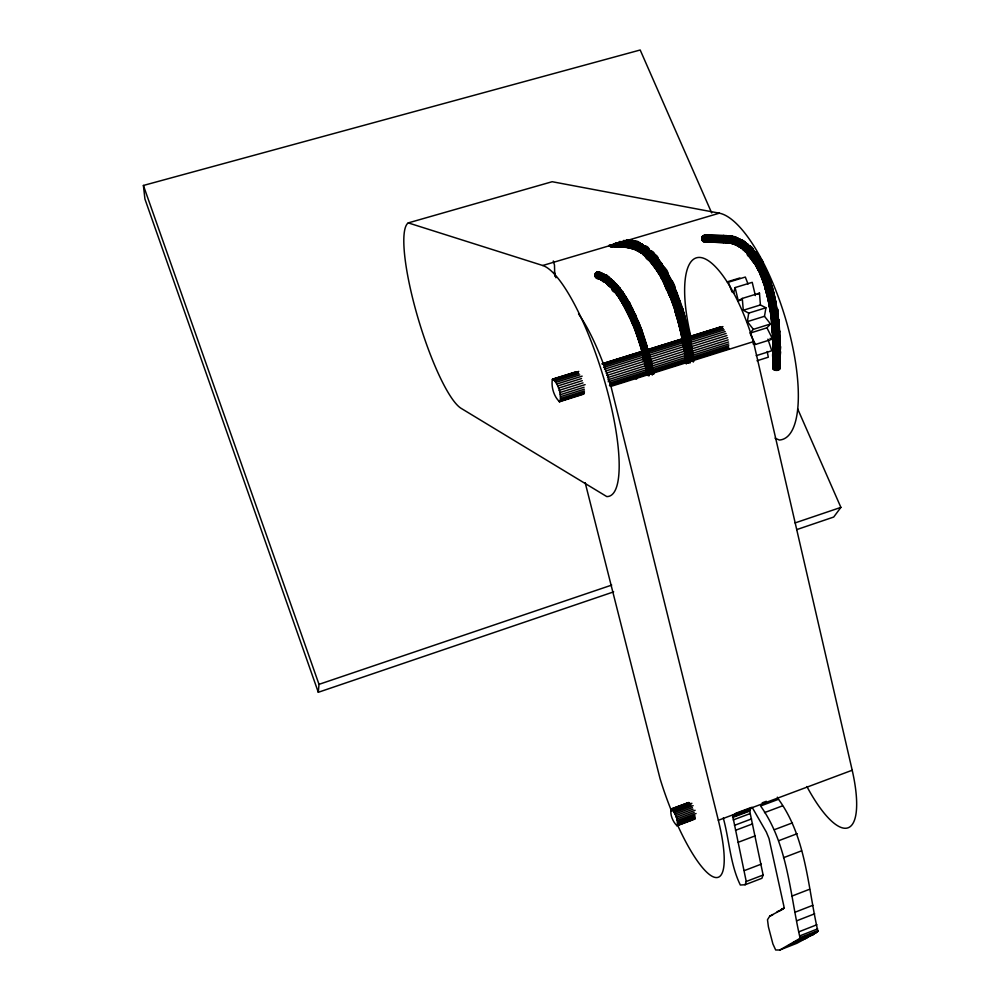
<?xml version="1.0" encoding="UTF-8"?>
<svg xmlns="http://www.w3.org/2000/svg" width="1000" height="1000" viewBox="0 0 1000 1000"><rect width="100%" height="100%" fill="white"/><g stroke="black" fill="none" stroke-linecap="round" stroke-linejoin="round"><path stroke-width="1.5" d="M774.725 345.213L773.725 345.825L773.65 353.45C780.487 359.175 781.637 343.438 779.862 358.35L777.225 359.712L774.013 359.038L774.725 350.25M774.087 353.812L774.175 345.487M779.6 353.525L779.675 345.85M779.938 353.125C781.688 338.525 780.4 353.888 773.65 348.338L773.65 342.075M780.15 352.688L780.188 346.662M748.675 254L739.6 245.562L732.275 241.562C731.762 238.512 736.025 235.963 738.088 238.6L735.7 237.812L736.062 238.363M723.275 817.987C729.388 840.075 730.212 864.5 740.337 885.013L745.075 884.75L746.237 881.488L732.625 815.6L751.787 808.088L732.625 815.6M773.162 351.712C774.175 364.6 770.725 353.425 774.175 350.538M773.263 358.275L773.375 351.275M773.575 358.675L773.725 350.887M779.388 366.875L779.663 369.062L777.7 370.3L774.975 370.262L772.9 368.537L773.088 356.925L774.65 355.462M773.088 368.975L773.312 356.488M773.413 369.387L773.65 356.087M773.838 369.738L774.1 355.75M774.375 370.037C775.512 335.962 773.612 300.562 759.188 269.113C754.137 258.762 747.325 248.7 737.312 242.6C726.725 235.863 713.45 238.95 701.75 237.787L702.938 241.35L706.5 241.5M779.513 358.75L779.663 350.95M779.862 358.35L780.175 351.788M780.075 357.912L780.238 352.238M774.975 370.262C776.137 335.962 774.175 300.35 759.65 268.725C754.55 258.275 747.688 248.113 737.575 241.95C726.988 235.212 713.675 238.312 701.963 237.162L701.75 237.787M775.65 370.4C776.825 335.925 774.812 300.125 760.2 268.337C755.062 257.812 748.15 247.562 737.962 241.363C727.337 234.613 714.025 237.712 702.288 236.575L701.963 237.162M776.338 370.45C777.537 335.838 775.487 299.9 760.812 267.987C755.638 257.4 748.688 247.087 738.438 240.85C727.8 234.1 714.463 237.2 702.712 236.075L702.288 236.575M777.038 370.425C778.238 337.375 776.312 303.325 763.6 272.413C756.45 255.35 742.887 235.512 722.175 236.075L720.662 238.25M777.7 370.3C778.913 337.212 776.988 303.125 764.25 272.162C757.1 255.075 743.512 235.212 722.75 235.775L722.175 236.075M778.325 370.087C778.25 325.675 779.112 259.375 732.825 236.725L730.612 238.137L729.912 240.075L732.275 241.562M745.075 884.75L761.912 878.3L763.125 875.025L749.712 811.075L750.425 809M778.875 369.8C779.175 324.837 779.325 266.875 738.35 238.562L735.475 240.012L734.688 242.625M779.325 369.462L779.575 356.163M779.663 369.062L779.9 356.575M779.875 368.625L780.15 357.463M559.562 401.75L560.075 401.525C561.425 394 558.587 384.188 552.875 379.087L552.362 379.325C551.075 386.875 553.875 396.587 559.562 401.75L583.812 394.075M653.888 264.688C646.15 254.537 635.562 243.837 621.85 243.863L622.325 241.675C638.888 241.875 650.688 256.225 658.85 269.025C675.925 297.562 683.938 330.525 688.363 363.2M764.638 268.712C766.237 264.438 755.312 269.688 759.575 271.15M612.812 244.275C629.237 242.037 644.312 251.275 653.238 264.575C646.513 261 659.837 253.487 658.512 261.488M662.913 279.55L665.288 284.1C662.013 283.087 666.3 279.637 668.125 279.462C674.788 277.688 674.875 291.837 676.712 294.575M601.112 278.55C592.175 281.663 594.312 266.975 601.875 273.363L597.587 271.95M737.125 243.95C736.963 238.463 744.887 239.188 746.038 243.75M617.425 295.475L621.287 301.025L617.362 294.488L619.012 292.1L621.812 291.5L626.287 298.3L618.763 287.413C615.438 286.175 612.238 292.3 616.462 292.95M799.688 938.575L800.15 938.363C789.725 893.575 788.1 844.613 760.588 805.987L778.512 799.287C806.363 837.625 807.625 886.675 817.913 931.375L799.688 938.575L779.812 950L775.675 949.987L772.9 943.95L768.413 926.85L767.487 919.737L769.775 916.112L783.062 909.038M622.975 292.3L623.237 293.712L609.825 278.5C603.713 278.663 606.675 287.3 611.638 286.887L609.95 285.35M739.6 245.562L741.525 242.087L745.1 242.188M760.438 261.012C761.038 248.988 744.625 258.15 755.588 263.8M635.438 316.375L635.538 315.012L633.237 315.087L630.575 316.537L629.925 318.062L620.438 299.15L622.75 296.588L626.1 296.988M656.263 268.625C649.862 265.25 663.125 258.062 661.612 265.613M613.663 591.862L318.3 692.288L319 684.35L143.4 185.463L640.188 50L711.688 212.938M742.087 247.475C741.725 244 747.575 241.7 748.538 245.662L755.975 253.85M620.438 299.15L620.638 300.462M688.763 802.487L671.225 808.975C669.663 814.3 672.913 821.975 677.025 825.775L694.938 819.062M677.025 825.775C678.625 820.487 675.35 812.738 671.225 808.975M554.763 276.062L554.487 265.025L553.288 260.975M754.388 263.188C753.725 256.925 764.725 257.137 762.588 264.738M729.912 240.763L722.788 239.65C722.125 236.562 726.425 234.088 728.5 236.725M728.238 241.675L729.325 239.237M667.85 275.637C669.025 272.113 664.938 265.462 660.738 267.688C658.538 268.288 656.15 272.3 659.3 273.238L651.438 261.688M661.2 262.825L664.963 269.738L660.163 262.275M664.013 283.175C668.7 295.462 664.737 287.6 671.363 286.363C679.525 287.762 669.925 282.8 669.338 277.462M686.475 360.487L685.938 362.025L687.062 362.912C682.35 328.888 674.025 294.225 654.8 265.287C646.275 252.237 632.225 240.975 615.763 242.9M753.363 329.338L747.362 321.637L748.725 313.113L765.925 307.775L764.488 316.3L770.55 323.963L766.95 327.825L749.862 333.175L753.363 329.338L770.55 323.963M747.225 253.4L750.65 257.312C742.688 255.475 749.938 243.837 753.525 250.425M617.337 295L623.975 305.975L623.8 304.062L625.462 302.425L627.75 301.725L629.3 302.387L635.688 316.038M629.3 302.387L631.938 308.312M763.1 279.475L762.2 279.462L760.375 274.587L764.887 271.975L766.775 271.837L766.562 272.962M685.1 350.988L685.588 355.725L688.925 356.1L692.2 354.888L692.837 353.812L691.625 346.35L690.525 345.712M773.725 345.825L773.325 347.95L773.637 340.825M780.088 342.4C779.212 324.675 783.413 350.925 773.562 343.25L770.387 309.7L771.825 316.625L775.713 316.55L778.037 314.925L778.425 321.163L775.037 322.463L772.087 321.95L769.1 304.825L773.85 305.05L776.125 303.9L775.312 303.062M773.138 347.525L773.075 341.625M773.375 338.062L777.038 338.862L780 336.763M773.45 335.763C771.75 344.05 772.075 312.738 774 343.575M773.075 332.788C774.9 334.237 780.25 333.725 779.45 330.7M614.412 245.538L615.275 243.525L624.513 243.85M772.862 337.337L772.588 331.325M633.337 324.15L636.538 332.45L635.75 332.425L641.637 330.025L648.8 353.725L642.987 355.175L640.725 347.55L646.95 345.737L641.8 330.075L638.675 322.325L635.25 323L632.925 325.062L626.812 310.562L629.938 308.175L632.663 308.775M684.438 346.85L684.075 348.375L686.237 348.913L691.637 346.962L689.712 338.675M664.137 283.525L661.012 276.275L664.087 273.4L666.2 272.9L668.037 273.688M638.438 323.363L638.925 322.625M779.2 326.375C777.362 307.488 783.012 334.663 772.638 327.4L772.087 321.95M772.175 326.062C773.637 347.262 771.112 309.8 773.5 333.062M757.638 267.362C753.713 265.825 761.125 260.65 762.9 263.5M778.637 320.838L778 314.637M771.625 320.725C773.325 340.625 770.163 305.175 773.075 327.663M733.525 293.4L735.113 287.575L752.225 282.337L755.362 295.575M626.812 310.562L627.4 311.988M690.288 339.562C683.888 319.913 696.137 342.075 686.388 341.3C679.663 340.925 683.162 339.837 684.075 348.375M771.538 314.762L771.087 316.212L770.387 309.7M729.225 239.925L727.013 239.887L726.025 241.637M771.562 287.2L772.312 287.062L773.775 292.512L766.762 294.288L765.375 289.088L772.312 287.062L764.688 267.238M677.3 293.975L676.35 293.35L673.713 293.988L669.925 296.65L661.012 276.275M770.575 310.887C776.287 313.675 779.225 302.987 777.95 315.225M646.525 368.975C659.625 376.675 645.375 343.413 653.2 372.938M770.15 309.975L770.263 310.712L769.2 304.6M681.65 332.65C679.912 335.15 688.312 333.6 688.75 331.575M764.7 284.012L763.85 284.163L762.212 279.2L768.9 276.775L768.35 277.475M643.475 354.6C641.2 362.337 646.075 364.925 650.962 360.838M646.287 369.613L644.663 362.337L645.688 361.575M707.425 240.6L707.887 237.413M750.4 256.562C743.637 248.175 734.225 240.512 722.95 240.312C724.15 243.588 730 243.962 731.525 240.775L701.838 239.775M775.888 304.137L774.9 297.787L772 299.462L768.025 299.613L765.788 288.913M678.012 319.75L679.237 326.087L687.013 324.113L686.438 323.862L693.525 361.575M689.9 363.188C685.438 330.175 677.312 296.875 660.05 268.05C652.113 255.75 641.225 242.15 625.562 240.637C622.75 242.712 624.438 247.913 628.05 247.537L624.338 247.225L622.225 245.312C630.55 245.225 638.1 249.575 644.237 254.862M797.613 408.762L840.888 507.388L833.713 517.038L796.787 529.587M679.362 301.688C681.787 299.45 670.413 303.425 673.487 303.75M727.738 240.875L729.987 243.075L733.45 241.725M735.75 242.275L732.262 243.625L730.05 241.425M734.613 814.5L735.725 813.288L751.513 807.387M793.538 942.362L813.45 934.488L817.438 931.6M766.762 294.288L767.525 293.738M780.375 910.088L783.863 908.312L783.938 906.475L769 838.487L766.338 832.05L752.175 807.387M768.9 276.775L770.7 281.863L763.85 284.163M702.712 236.075L705.037 235.175L724.013 235.562L726.275 236.688M737.625 243.562L734.587 244.412L732.4 242.225M684.85 316.475L682.663 308.637L675.013 311.05L677.25 318.562L683.037 317.162L684.85 316.475L682.513 308.65M734.8 243.287L736.938 245.463L739.975 244.613M679.237 326.087L677.625 318.275M643.462 338.425C647.1 336.7 635.475 340.538 639.538 339.725M624.338 247.225L627.75 246.588M779.812 950L796.963 943.25L811.087 935.462M735.113 287.575L738.275 300.837L742.288 298.425L759.475 293.125L760.413 304.962L765.925 307.775M757.425 294.35L759.475 293.125M774.475 366.163L772.9 368.537M733.35 237.262C730.9 234.537 724.7 235.45 725.3 239.85M682.663 308.663L679.938 300.938M613.312 246.45L610.562 246.675L608.862 245.425L629.637 246.9L642.387 253.425C632.962 248.3 648.625 240.463 649.663 251.488M631.775 247.425C623.462 250.475 626.925 235.162 633.088 241.562M798.688 939.638L816.4 932.675M795.825 941.413L813.45 934.488M789.45 944.912L806.888 938.05M799.087 931.725L816.888 924.75M799.825 935.863L817.6 928.888M800.2 937.588L817.962 930.6M800.15 938.363L817.913 931.375M794.963 912.262L812.825 905.3M796.825 920.75L814.663 913.787M781.625 909.05L784.325 908.012M777.125 911.663L781.475 909.975M769.775 916.112L772.638 915M791.65 896.188L809.575 889.262M783.487 857.725L801.538 850.837M746.237 881.488L763.125 875.025M744.4 870.575L761.338 864.112M774.388 829.688L792.45 822.862M779.1 840.55L797.188 833.688M735.5 830.312L752.562 823.9M738.213 842.288L755.238 835.85M732.625 816.188L749.737 809.788M732.613 816.862L749.725 810.462M732.6 817.475L749.712 811.075M733.225 819.912L750.325 813.512M764.5 812.613L782.463 805.875M734.475 825.337L751.55 818.925M677.487 822L694.925 815.512M677.675 823.288L695.088 816.8M677.712 824.338L695.125 817.85M678.913 824.05L683.3 822.425M677.613 825.125L695.175 818.575M678.012 825.075L692.625 819.625M762.2 802.837L766.338 801.287M678.3 826.7A92.125 21.538 70 0 0 717.325 877.5A92.125 21.538 70 0 0 718.35 820.275L852.2 770.238L753.4 341.65A93.413 29.45 72.6 0 0 700.263 257.475A93.413 29.45 72.6 0 0 690.675 335.887M670.875 809.163L688.4 802.675M670.65 809.65L689.237 802.625M672.25 809.587L689.812 803.088M672.875 810.35L691.912 803.3M673.55 811.375L690.975 804.925M674.262 812.65L693.138 805.65M674.963 814.087L692.387 807.625M675.625 815.662L693.062 809.2M676.237 817.312L695.125 810.3M676.762 818.962L694.2 812.475M677.188 820.537L696.075 813.512M641.413 347.262L640.85 347.562L638.438 339.85M319 684.35L611.725 585.087M795.05 522.925L840.888 507.388M757.013 360.775L768.3 357.2L767.212 351.525M752.938 343.762L755.487 344.462L772.613 339.075L766.95 327.825M756.188 355.688L771.8 350.75L767.913 339.162M559.175 390.337L583.025 382.887M606.875 375.438L645.638 363.325M650.1 361.925L684.388 351.213M691.85 348.888L727.625 337.7M559.775 392.562L585.112 384.637M607.463 377.65L646.213 365.525M652.175 363.663L684.963 353.413M690.925 351.538L728.175 339.888M560.237 394.712L584.062 387.25M607.9 379.787L646.637 367.65M651.1 366.262L685.362 355.525M692.812 353.2L728.562 342M560.538 396.675L584.362 389.212M608.175 381.75L646.888 369.625M651.35 368.225L685.6 357.488M693.037 355.163L728.775 343.963M560.675 398.413L584.475 390.95M609.775 383.013L646.963 371.35M652.913 369.487L687.138 358.75M693.088 356.887L728.787 345.688M560.638 399.825L584.425 392.362M609.7 384.438L646.862 372.775M652.812 370.913L687 360.188M692.95 358.312L728.625 347.125M560.438 400.875L584.2 393.425M609.45 385.5L648.062 373.375M652.525 371.975L686.688 361.25M692.625 359.387L728.275 348.2M558.925 401.538L581.138 394.562M610.763 385.262L647.788 373.638M652.237 372.25L686.3 361.55M693.7 359.225L726.287 349M609.963 385.925L647.625 374.05M652.075 372.65L687.05 361.725M692.987 359.862L729.237 348.425M578.538 313.925A95.05 23.975 72.6 0 1 610.975 386.375L753.4 341.65M552.875 379.087L576.638 371.7M601.875 363.85L641.975 351.388M647.913 349.538L682.062 338.925M689.488 336.613L720.675 326.925M552.362 379.325L576.1 371.95M602.812 363.65L642.862 351.188M648.8 349.35L682.925 338.738M690.337 336.438L720.013 327.212M553.513 379.275L578.775 371.413M602.562 364.025L642.688 351.55M647.15 350.163L682.812 339.075M688.763 337.225L722.95 326.6M553.488 379.538L560.9 377.225M566.838 375.387L574.25 373.088M605.375 363.4L637.975 353.263M649.837 349.575L654.287 348.2M657.25 347.275L680.962 339.9M698.75 334.375L712.087 330.225M715.062 329.3L719.5 327.912M554.25 379.9L578.05 372.488M603.337 364.625L642.013 352.6M647.962 350.75L682.175 340.112M689.613 337.8L722.337 327.612M555.062 380.925L578.888 373.512M604.188 365.637L642.9 353.587M648.85 351.737L683.088 341.087M689.05 339.237L723.288 328.575M747.362 321.637L764.488 316.3M555.938 382.325L579.763 374.9M603.6 367.475L643.812 354.95M648.288 353.562L684.038 342.438M689.987 340.575L724.25 329.913M556.812 384.025L582.137 376.138M604.5 369.175L643.238 357.1M649.2 355.238L683.475 344.562M690.925 342.238L725.2 331.55M557.663 385.988L581.512 378.55M605.363 371.112L644.125 359.025M650.088 357.163L684.362 346.475M690.325 344.613L726.1 333.45M558.462 388.125L582.312 380.675M606.163 373.225L644.925 361.125M649.4 359.725L685.175 348.562M691.137 346.7L726.925 335.525M742.288 298.425L743.288 310.262L760.413 304.962M738.275 300.837L741.125 299.962M727.188 281.85L739.875 277.975M542.725 265.5A120.962 29.938 72.7 0 1 606.213 386.8A120.962 29.938 72.7 0 1 606.763 496.575L461.163 408.363A97.7 19.412 73.2 0 1 416.8 313.913A97.7 19.412 73.2 0 1 408.263 222.9L542.725 265.5L719.338 213.175A118.325 38.75 72.8 0 1 788.6 329.562A118.325 38.75 72.8 0 1 779.325 440.025L775.05 438.188M408.263 222.9L552.175 181.713L719.338 213.175M722.75 235.775L724.013 235.562M737.113 237.8C734.087 235.787 727.237 234.862 727.6 240.212M675.013 311.075L681.55 333.812L686.55 362.663M609.688 284.45L607.025 283.9M607.263 282.538C594.688 282.275 605.612 267.55 609.675 279.288M604.75 275.275C600.962 269.212 595.612 280.8 602.7 279.725M600.875 272.775C597.25 271.475 595.15 277.575 598.825 278.762M598.513 278.1L596.763 278.075M632.6 241.012L635.062 241.537C627.7 237.288 627.087 250.938 635.237 249.137C626.475 247.9 634.812 236.325 640.238 243.425M649.013 353.575L646.587 345.75L648.8 353.725M738.725 246.537L741.213 246.625L736.488 244.288L729.638 242.6M765.362 289.113L766.912 294.35M732.825 236.725L737.638 238.15M729.013 242.775L725.238 242.512M648.337 353.312L649.1 353.375L651 360.988M760.337 274.825L761.4 275.188L760.188 272.5M723.225 239.288L707.975 239.387L727.013 239.887M640.4 251.663C635.05 252.037 636.112 243.225 641.087 244L652.412 252.738L652.125 252.138L646.862 248.1L644.1 248.925L642.45 251.462L642.887 254.213L650.263 261.05C637.225 255.538 653.5 243.538 655.612 257.2M602.225 280.375L604.35 281.087M723.375 235.6L726.862 235.688M727.463 235.912L703.787 235.387M639.675 243C634.325 239.925 631.475 250.538 637.775 250.238M726.462 241.125L731.188 241.375M704.4 235.212L724.65 235.662M703.225 235.675L730.55 236.462L729.4 235.888M739.675 246.213L746.5 252.312L744.613 250.325C733.55 239.1 716.875 240.1 702.475 240.912L721.4 241.438L733.55 243.688M721.875 241.9L726.513 242.575M712.438 237.512L723.075 237.75M708.037 238.062L723.225 238.412M701.65 238.45L723.25 239.1M701.688 239.125L722.788 239.65M702.1 240.375L723.225 240.938L721.4 241.438L730.662 242.6L737.562 245.55M702.938 241.35L722.588 241.962M703.475 241.688L731.263 243.137M704.075 241.912L724.3 242.525L723.025 242.463M619.275 241.575L622.325 241.675M618.975 242.275C636.663 241.062 649.925 255.837 658.375 269.6C675.325 297.925 683.275 330.65 687.675 363.088M614.225 243.6L621.85 243.863M615.112 244.25L624.35 244.587M610.013 244.85L624.062 245.275M609.35 245.95L627.725 246.925L637.062 250.225M614.85 246.513L627.137 247M609.925 246.375L625.975 247.05L632.775 248.363M610.562 246.675L626.462 247.275M623.263 240.538L625.562 240.637M725.588 235.637L730 236.112M722.763 238.962C753.863 242.65 764.575 279.425 770 305.438M758.075 255.6C755.113 245.538 743.45 256.85 753.425 260.487L747.05 252.25M651.275 367.65L652.625 368.25M749.45 254.8L745.075 251.4M753.112 249.387C751.737 244.188 744.062 245.238 744.613 250.325L742.15 248.113M627.562 239.825L631.362 240.275M625.037 241.163C642.962 243.137 654.425 259.837 662.725 274.175C677.312 301.238 684.788 331.538 688.925 361.812M626.625 247.362L630.388 247.838M737.225 244.613L738.213 246.2L742.325 248.4M738.35 238.562L743.35 241.537M725.45 240.525L728.363 242.825M728.112 235.825L732.337 236.45M705.037 235.175L706.25 235.487M617.625 295.9L619.312 296.788M730.75 241.887L733.012 242.237M730.225 242.3L734.762 243.2M727.725 242.725L730.625 243.175M613.05 281.05L620.3 289.25L616.75 284.475L612.5 280.938L610.237 281.613L608.8 284.225L609.225 285.825L613.7 289.675L611.938 287.825M629.938 240.1L633.837 240.8M632.013 240.588L634.487 241.1M609.825 278.5L613.987 281.588L614.75 283.6M643.325 254.737L645.163 255.575M608.8 277.2C605.75 274.413 601.5 280.163 605.025 282.3M641.087 244L642.975 244.887L643.975 246.762M730.45 236.175L735.238 237.35M729.388 242.85L732.9 243.725M770.025 338.4L772.613 339.075M661.075 277.688L662.312 278.412L657.812 270.788M633.138 240.637L637.612 242.325L632.413 240.625M630.7 247.875L634.513 249.125M597.013 272.062C633.45 290.538 641.888 337.762 651.425 373.85M596.462 272.288C632.863 290.775 641.287 337.95 650.825 374.012M595.95 272.625C632.275 291.087 640.688 338.15 650.2 374.137M595.525 273.05C631.712 291.462 640.088 338.363 649.575 374.225M595.175 273.562C631.575 292.213 639.85 339.5 649.262 375.675M733.462 236.688L740.875 240.212M594.925 274.125C631.125 292.675 639.362 339.688 648.713 375.65M594.788 274.725C613.05 281.363 622.35 300.788 630.25 317.15M594.763 275.338C607.15 279.275 615.062 290.775 621.75 301.175M594.85 275.95L603.75 280.462L611.062 286.9M595.062 276.525L601.562 279.425L608.525 284.575M595.363 277.038L603.775 281.075M595.763 277.475L602.125 279.837M731.125 243.062L738.2 245.5L742.962 248.363M731.675 243.4L735.212 244.513M618.763 287.413L619.975 288.288M635.688 241.425L642.975 244.887M634.975 241.412C675.875 264.825 684.137 318.663 691.9 361.2M633.8 377.85L636.663 379.075M613.55 281.262L617.325 285.35C612.825 279.962 608.263 290.438 615.025 292.375M600.3 272.65L603.612 273.975M598.75 272.087C634.275 292.337 643.037 338.438 652.275 375.075M736.513 237.575L740.537 239.675M658.337 258.988C657.062 251.275 645.425 253.7 649.15 260.413M597.825 278.163L603.2 280.963M598.3 278.512L601.538 279.825M733.462 243.85L736.938 245.463M636.388 241.588L637.038 241.887M743.288 310.262L748.725 313.113M639.038 242.7L642.412 244.462M738.975 238.65L742.575 240.562M739.438 245.025L741.812 246.312M635.163 249.338L639.688 251.65M635.725 249.762L638.362 251.2M735.375 244.438L739.938 246.85M735.825 244.9L739.312 246.762M603.088 273.738L609.45 278.137M602.525 273.612L606.763 276.038M741.488 240L745.525 242.625M641.775 244.163L646.237 247.237L640.713 243.975L641.062 244.613M737.775 245.75L741.7 248.325M637.8 250.775L641.7 253.275M605.413 275.012L609.175 277.638M604.85 274.887L612.112 280.663L609.625 278.7M601.85 279.938L607.975 284.462M744.6 241.85L748.05 244.55M744.025 241.637L748.35 245.075M644.613 246L649.137 249.462M739.887 246.812L743.538 249.963M640.075 252.025L644.475 255.438M608.35 276.863L611.962 280.1M607.837 276.625L611.7 279.613M604.2 281.525L607.463 284.225M747.15 243.8L750.588 246.8L751.075 248.5L749.425 247.025M746.587 243.6L750.875 247.312M742.337 248.7L745.938 252.113M743.05 249.65L745.462 251.812M647.537 248.238L661.075 263.3M646.862 248.1L653.025 254.025L661.025 263.938M642.575 253.6L647.337 258.012M642.887 254.213L646.725 257.738M610.388 278.625L614.325 282M612.837 280.9L614.575 282.488M606.4 282.975L610.513 286.788M606.663 283.475L610.013 286.562M749.712 246.075L753.375 249.875M749.163 245.888L755.975 253.287L755.625 252.312M744.788 250.888L748.312 254.562M651.175 251.225L655.462 255.875M653.587 254.438L657.925 259.25M648 258.15L650.925 261.175M645.487 256.238L649.663 260.788M615.638 283.975L617.45 285.875M608.837 284.8L613.162 289.575M608.975 285.35L612.663 289.363M599.75 272.675L600.462 273.637M752.75 249L755.863 252.763M752.288 248.7L758.375 256.5M654.287 254.412L658.587 259.538M747.075 252.85L757.163 267.275M648.475 259.337L658.75 273.05M648.75 259.925L652.163 263.975M616.337 284.163L620.188 288.738M611.55 287.65L618.312 296.525M611.675 288.175L615.438 292.663M692.837 353.812L692.513 353.175L693.7 360.425M657.962 258.525L661.775 263.775M657.475 258.163L664.987 268.625M755.275 251.95L758.288 256.012M754.3 251.513L763.95 267.387M756.762 254.913L758.337 257.025M619.65 287.913L623.175 292.725M619.25 287.613L623.263 293.2M618.225 287.325C636.925 312.413 646.137 343.162 652.487 373.425M651.413 262.337L655.5 267.613M651.538 262.962L655.225 268.075M749.613 256.212L752.913 260.35M615.925 292.863L618.787 296.712M614.487 291.537L617.925 296.262M622.675 291.95L626.275 297.375M622.288 291.675L626.337 297.825M661.862 264.35L665.037 269.163M659.525 262.175C679.05 291.425 687.663 326.463 692.5 360.887M654.55 266.55L661.8 278.263M654.638 267.125L658.3 272.762M757.75 255.263L760.7 260.038M757.325 255.012L762.087 263.025M751.9 258.35L760.962 275.188M751.95 259.363L754.688 263.488M625.812 296.663L629.45 302.738M625.438 296.425L629.487 303.137M624.987 296.262L634.825 315.087M620.462 300.062L623.975 305.975M664.463 267.762L668.2 274.1M664.025 267.475L671.363 280.55M663.475 267.288L668.1 275.1M657.788 271.9L661.375 278.025M760.163 258.938L762.913 263.875M635.55 242.087L635.913 242.725M754.15 262.387L756.787 267.113M779.275 326.012L779.038 325.325L779.4 332.2M777.362 797.175L778.512 799.287M629.038 302.1L635.825 315.712M628.688 301.9L638.713 323.088M629.225 304.025L631.1 307.55M624.775 306.312L626.6 309.775M623.538 304.95L630.138 318.25M623.575 305.35L627.075 311.812M667.75 273.35L671.375 280.138M667.325 273.1L677.075 294.262M666.8 272.95L676.35 293.35L681.8 308.988M660.888 276.788L664.788 284M660.913 277.262L664.4 283.8M762.475 262.938L767.025 272.375M762.1 262.762L764.9 268.337M756.338 266.188L758.775 271M756.363 266.562L758.525 270.812M750.487 334.425L755.487 344.462M780.175 341.975L779.925 341.15L780.175 347.55M772.987 342.05L773.238 342.875L772.812 330.95M670.987 279.513L674.463 286.712M664.025 282.775L670.125 296.775M764.925 267.425L767.062 272.137M764.338 267.113L766.85 272.65M763.888 267.075C774.912 290.812 778.688 317.238 779.538 343.2M758.425 270.25L760.638 275.125M773.088 352.163L773.325 353.05L773.288 341.213M635.538 315.012L638.875 322.837M634.825 314.837L643.875 338.263M630.225 316.887L633.775 325.262M629.85 317.55L633.1 325.188M674.137 286.225L677.387 293.738M667.25 288.9L675.438 310.988M667.013 289.6L669.925 296.65M766.988 271.962L768.875 277.05M766.438 271.775L770.375 282.075M760.55 274.312L762.688 279.525M760.375 274.587L762.375 279.525M638.675 322.325L641.762 330.325M638.387 322.262L644.2 338.113M748.012 284.025L745.337 277.05L728.312 282.25L732.062 292.05M633.062 324.425L638.312 338.675M632.9 324.675L635.9 332.475M677.138 293.412L680.013 301.25M676.8 293.337L682.212 308.837M669.95 296.212L672.738 303.812M686.975 323.988L688.713 331.987M762.412 279L765.413 287.712M762.212 279.2L764.013 284.163M318.3 692.288L144.925 199.013L143.4 185.463M636.275 331.788L643.6 355.175L648.238 375.575M635.975 331.987L641.087 347.525M635.775 332.175L638.5 339.963M672.663 303.5L675.15 311.05M644.125 337.938L646.6 345.887M643.775 338.025L652.887 373.175M638.75 339.913L643.238 355.2M770.512 281.837L772.163 287.162M770.225 281.887L773.4 292.8M764.137 283.925L769.587 305.338M763.913 284.05L765.487 289.113M682.237 308.725L686.663 324.462M681.812 308.837L688.1 332.488L693.175 361.962M675.163 310.988L679.438 326.175M646.562 247.862L646.762 248.562M772.188 287.062L773.65 292.65M684.775 316.312L686.912 324.275M585.175 482.675L660.037 778.587A92.125 21.538 70 0 0 671.587 811.162M643.15 354.775L645.113 362.663M642.925 354.913L644.837 362.587M648.962 353.312L650.913 361.15M648.7 353.3L650.7 361.337M610.975 386.375L718.35 820.275M775.088 298.062L773.625 292.362L776.125 303.9M773.363 292.337L774.725 298.45M766.888 294.075L768.175 299.738M679.9 327.062L682.475 338.663M679.312 325.8L681.2 333.7M679.2 325.962L681 333.55M686.775 323.9L688.188 329.925M644.95 361.987L647.85 375.462M644.75 362.175L646.45 369.775M650.812 360.725L652.55 368.462M681.038 333.137L682.75 341.112M680.938 333.363L682.525 340.9M774.9 297.787L776.225 303.675M768.112 299.288L769.3 305.2M768 299.462L769.125 305.025M646.325 369.212L647.562 375.3M646.25 369.425L647.387 375.1M652.575 368.062L653.737 373.85M652.412 367.9L653.675 374.087M652.138 367.775L653.225 373.275M682.775 340.1L685.212 355.462M682.463 340.662L683.85 348.113M690.075 338.837L691.637 346.962M690.5 343L691.025 345.875M769.8 304.113L770.987 311.038M769.1 304.825L770.088 310.487M776.025 303.3L777.113 309.575M775.725 303.163L776.888 309.85M683.85 347.5L684.975 355.163M691.388 346.087L692.775 354.175M691.462 348.688L692.138 352.912M771.538 321.062L771.775 321.688L770.962 315.363M776.688 308.65L777.725 315.538M685.175 354.1L686.175 362.362M684.963 354.462L685.938 362.025M692.75 353.488L693.737 361.188M692.513 355.662L693.075 359.775M691.213 361.45C686.725 328.8 678.55 295.912 661.45 267.413C653.5 255.075 642.562 241.45 626.85 239.95L626.175 240.225C644.2 242.188 655.738 258.988 664.087 273.4C678.787 300.637 686.325 331.15 690.475 361.65M771.7 316.087L772.513 322.175M777.5 314.15L778.975 326.725M686.112 360.863L686.425 363.5M685.9 361.25L686.213 363.9M773.2 325.062L773.512 328.988M779.225 325.65L779.625 331.825M778.713 325.025L779.025 329.038M778.487 327.438L778.7 330.087M779.65 331.05L779.912 337.175M779.525 332.013L779.95 347.975M772.887 336.525L773.05 342.463M779.513 338.2L779.613 348.363M774.112 341.75L774.087 348.688M780.113 341.55L780.25 347.1M773.162 346.637L773.138 352.612M555.925 277.762A95.975 25.35 73.4 0 1 554.288 271.962M852.2 770.238A90.612 26.5 69.4 0 1 848.088 827.788A90.612 26.5 69.4 0 1 806.888 786.513"/></g></svg>
